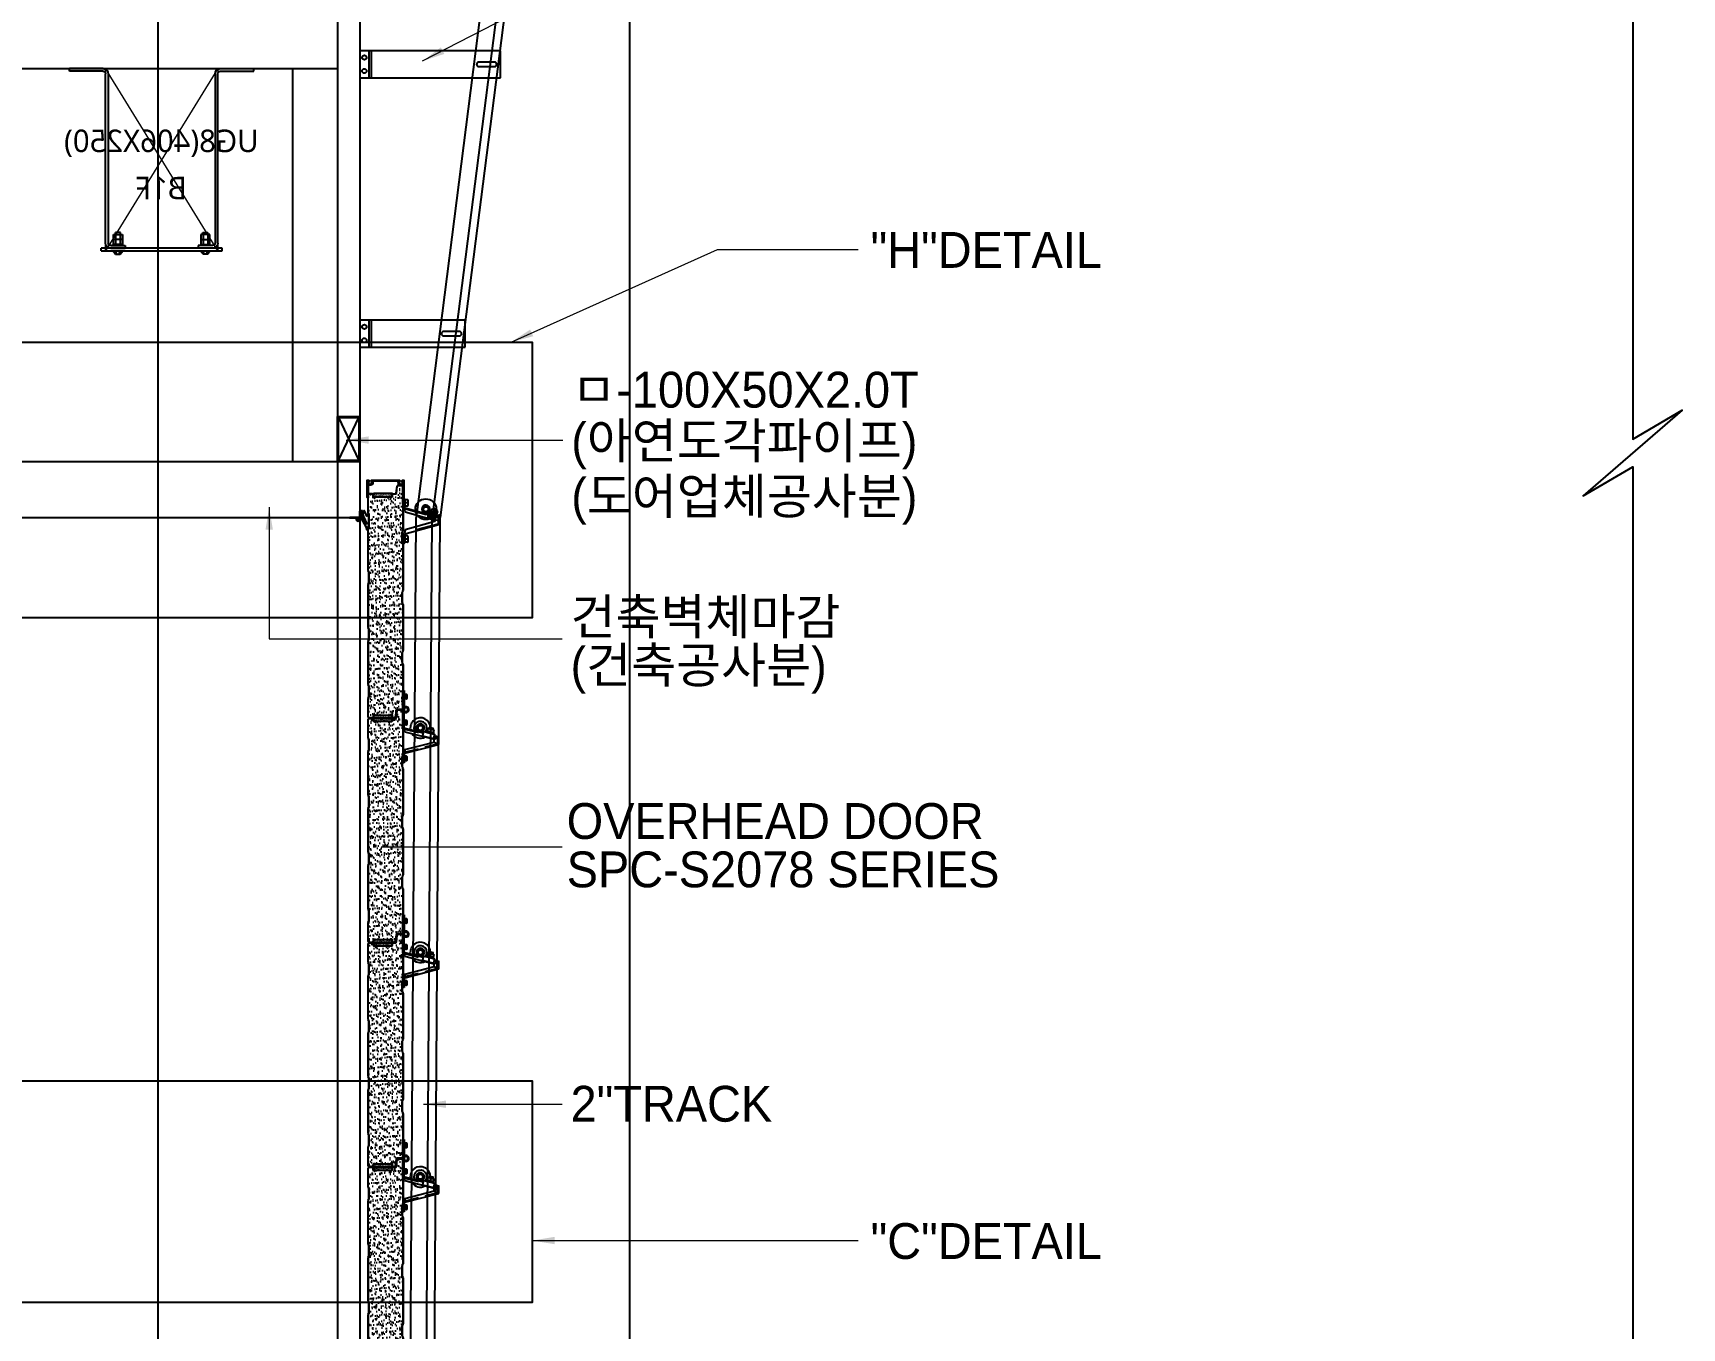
# Model space of a CAD drawing. Header units: millimetres. Extents: x 909 to 159266, y 137 to 21462.
# Drawn here: x 16451 to 20123, y 9475 to 12360 of the extents above; entities that cross this region are included whole.
import ezdxf
from ezdxf.enums import TextEntityAlignment as Align

# ---------------------------------------------------------------- set-up
doc = ezdxf.new("R2010")
doc.units = ezdxf.units.MM
doc.header["$LTSCALE"] = 50
doc.header["$MEASUREMENT"] = 0
for name, pattern in [('HIDDEN', [2, 1, -1]), ('HIDDEN2', [0.1875, 0.125, -0.0625]), ('주단면도-1$0$주단면도-1$0$STD_CENTER', [66, 60, -2, 2, -2])]:
    doc.linetypes.add(name, pattern=pattern)
for name, color, linetype in [('HFC-23-파이프', 3, 'Continuous'), ('OHD Frame', 2, 'Continuous'), ('OHD Panel', 5, 'Continuous'), ('OHD Track', 4, 'Continuous'), ('주단면도-1$0$A-SECT-DOOR', 8, 'Continuous'), ('주단면도-1$0$주단면도-1$0$A-FLOR-GW', 6, 'Continuous'), ('주단면도-1$0$주단면도-1$0$A-ST-AXIS-CEN', 252, '주단면도-1$0$주단면도-1$0$STD_CENTER'), ('주단면도-1$0$주단면도-1$0$A-ST-CONC', 2, 'Continuous')]:
    doc.layers.add(name, color=color, linetype=linetype)
doc.layers.add('주단면도-1$0$A-CLXM-STL1', color=3, linetype='Continuous', lineweight=25)
doc.layers.add('주단면도-1$0$A-ELEV-LIN2', color=7, linetype='Continuous', lineweight=25)
doc.layers.add('주단면도-1$0$A-XXXX-NPLT', color=144, linetype='Continuous', lineweight=15, plot=False)
doc.styles.get("Standard").update_dxf_attribs({"font": 'NanumGothicBold.ttf'})
doc.styles.add('주단면도-1$0$맑은고딕', font='')
doc.styles.add('헤드라인', font='')
doc.styles.get('주단면도-1$0$맑은고딕').set_extended_font_data('Malgun Gothic')
doc.styles.get('헤드라인').set_extended_font_data('HY울릉도M')
doc.dimstyles.new('ISO-25', dxfattribs={"dimtxt": 2.5, "dimasz": 2.5, "dimexe": 1.25, "dimexo": 0.625, "dimtad": 1, "dimtxsty": 'Standard', "dimcen": 2.5, "dimadec": 0, "dimazin": 0, "dimtfac": 1, "dimtmove": 0, "dimatfit": 3, "dimfxl": 1, "dimarcsym": 0})

# ---------------------------------------------------------------- blocks, each defined once
blk = doc.blocks.new('2인치 TOP HINGE 단면')
for p, q in [((15487.1, 13540.1), (15487.1, 13517.6)), ((15489.1, 13540.1), (15487.1, 13540.1)), ((15487.1, 13517.6), (15490.1, 13516.8)), ((15489.1, 13540.1), (15489.1, 13519.1)), ((15490.4, 13538.1), (15489.1, 13538.1)), ((15489.1, 13520.1), (15490.4, 13520.1)), ((15489.1, 13519.1), (15567.1, 13497.6)), ((15491.5, 13509.1), (15490.1, 13516.8)), ((15497.1, 13536.1), (15491.1, 13536.1)), ((15491.1, 13536.1), (15491.1, 13522.1)), ((15497.1, 13529.1), (15491.1, 13529.1)), ((15497.1, 13522.1), (15491.1, 13522.1)), ((15498.1, 13535.1), (15498.1, 13523.1)), ((15532.5, 13516), (15531.4, 13516)), ((15531.4, 13516), (15531.4, 13514)), ((15532.5, 13514), (15531.4, 13514)), ((15543.3, 13516), (15544.4, 13516)), ((15543.3, 13514), (15544.4, 13514)), ((15544.4, 13516), (15544.4, 13514)), ((15550, 13513.7), (15548.5, 13508)), ((15551.3, 13514.4), (15562.8, 13511.3)), ((15561.5, 13511.9), (15552.9, 13514.7)), ((15553.2, 13514.3), (15552.9, 13514.7)), ((15552.9, 13514), (15553.1, 13514.2)), ((15553, 13514.8), (15553.4, 13515)), ((15553.2, 13515.7), (15553.6, 13515.9)), ((15561.7, 13512.8), (15553.2, 13515.6)), ((15553.4, 13515.2), (15553.2, 13515.6)), ((15553.4, 13516.6), (15553.9, 13516.8)), ((15562, 13513.7), (15553.4, 13516.5)), ((15553.6, 13516), (15553.4, 13516.4)), ((15562, 13514.6), (15554, 13516.8)), ((15561.5, 13513.4), (15561.9, 13513.6)), ((15561.7, 13512.9), (15561.5, 13513.3)), ((15561.9, 13513.7), (15561.7, 13514.1)), ((15561.8, 13514.3), (15562, 13514.4)), ((15567.1, 13480.6), (15489.1, 13459.1)), ((15491.5, 13509.1), (15558.1, 13490.8)), ((15558.1, 13487.5), (15491.5, 13469.1)), ((15536.3, 13509.2), (15569.1, 13500.2)), ((15541.2, 13510), (15544.2, 13508.6)), ((15542.1, 13496.2), (15545, 13506.8)), ((15542.1, 13496.2), (15566.2, 13489.6)), ((15544.6, 13501.8), (15544.1, 13499.8)), ((15544.1, 13499.8), (15560.5, 13495.3)), ((15544.6, 13501.8), (15561, 13497.2)), ((15546.3, 13507.7), (15546, 13506.6)), ((15547, 13506.5), (15547, 13506.3)), ((15547, 13506.5), (15547.9, 13506)), ((15548, 13506.3), (15547.9, 13506)), ((15548, 13506.3), (15548.9, 13505.8)), ((15548.5, 13508), (15561.9, 13504.2)), ((15556.8, 13511.9), (15555.2, 13506.1)), ((15558.1, 13490.8), (15558.1, 13487.5)), ((15558.6, 13503.3), (15559.5, 13502.8)), ((15559.6, 13503.1), (15559.5, 13502.8)), ((15559.6, 13503.1), (15560.5, 13502.6)), ((15560.5, 13502.8), (15560.5, 13502.6)), ((15560.5, 13502.8), (15561.4, 13502.3)), ((15561, 13497.2), (15560.5, 13495.3)), ((15561.5, 13512), (15561.2, 13512.4)), ((15561.2, 13511.7), (15561.4, 13511.9)), ((15561.3, 13512.5), (15561.7, 13512.7)), ((15561.5, 13502.5), (15561.4, 13502.3)), ((15561.5, 13502.5), (15562.4, 13502)), ((15563.5, 13510), (15561.9, 13504.2)), ((15563.7, 13503), (15563.4, 13501.9)), ((15566.2, 13489.6), (15569.8, 13502.7)), ((15567.1, 13497.6), (15567.1, 13480.6)), ((15487.1, 13460.6), (15490.1, 13461.5)), ((15487.1, 13460.6), (15487.1, 13438.1)), ((15489.1, 13459.1), (15489.1, 13438.1)), ((15490.4, 13457.6), (15489.1, 13457.6)), ((15489.4, 13441.6), (15489.1, 13440.6)), ((15491.5, 13469.1), (15490.1, 13461.5)), ((15497.1, 13455.6), (15491.1, 13455.6)), ((15491.1, 13455.6), (15491.1, 13441.6)), ((15497.1, 13448.6), (15491.1, 13448.6)), ((15497.1, 13441.6), (15491.1, 13441.6)), ((15498.1, 13454.6), (15498.1, 13442.6)), ((15487.1, 13438.1), (15489.1, 13438.1)), ((15489.1, 13439.6), (15490.4, 13439.6))]:
    blk.add_line(p, q)
at = {"color": 5, "linetype": 'HIDDEN'}
for p, q in [((15489.1, 13534.1), (15487.1, 13534.1)), ((15489.1, 13524.1), (15487.1, 13524.1)), ((15490.1, 13516.8), (15565.1, 13496.1)), ((15501.3, 13514.5), (15499.6, 13516.2)), ((15501.3, 13514.5), (15562.8, 13497.6)), ((15565.1, 13482.1), (15490.1, 13461.5)), ((15548.7, 13501.4), (15549.1, 13501.6)), ((15557.2, 13498.5), (15548.7, 13501.3)), ((15548.9, 13500.9), (15548.7, 13501.3)), ((15548.7, 13500.6), (15548.9, 13500.7)), ((15548.9, 13502.3), (15549.3, 13502.5)), ((15557.5, 13499.4), (15548.9, 13502.2)), ((15549.1, 13501.7), (15548.9, 13502.1)), ((15557.7, 13500.2), (15549.1, 13503.1)), ((15549.2, 13503.1), (15549.6, 13503.4)), ((15549.4, 13502.6), (15549.2, 13503)), ((15549.4, 13504), (15549.8, 13504.2)), ((15557.9, 13501.1), (15549.4, 13503.9)), ((15549.6, 13503.5), (15549.4, 13503.9)), ((15558.2, 13502), (15549.6, 13504.8)), ((15549.9, 13504.4), (15549.6, 13504.8)), ((15549.7, 13504.9), (15550.1, 13505.1)), ((15550.1, 13505.2), (15550, 13505.5)), ((15558.4, 13502.9), (15553.5, 13504.5)), ((15556.9, 13499), (15557.4, 13499.3)), ((15557.2, 13498.6), (15556.9, 13499)), ((15557, 13498.3), (15557.2, 13498.4)), ((15557.4, 13499.4), (15557.2, 13499.8)), ((15557.3, 13500), (15557.7, 13500.2)), ((15557.5, 13500.8), (15557.9, 13501.1)), ((15557.7, 13500.3), (15557.5, 13500.7)), ((15557.7, 13501.7), (15558.1, 13501.9)), ((15557.9, 13501.2), (15557.7, 13501.6)), ((15558.2, 13502.1), (15557.9, 13502.5)), ((15558, 13502.6), (15558.4, 13502.8)), ((15558.4, 13502.9), (15558.3, 13503.2)), ((15562.8, 13497.6), (15565.1, 13498.2)), ((15565.1, 13496.1), (15565.1, 13482.1)), ((15487.1, 13453.1), (15489.1, 13453.1)), ((15487.1, 13443.1), (15489.1, 13443.1))]:
    blk.add_line(p, q, dxfattribs=at)
at = {"color": 0}
for p, q in [((15548.9, 13506), (15548.9, 13505.8)), ((15548.9, 13506), (15549.8, 13505.5)), ((15549.9, 13505.7), (15549.8, 13505.5)), ((15549.9, 13505.7), (15550.8, 13505.2)), ((15550.9, 13505.5), (15550.8, 13505.2)), ((15550.9, 13505.5), (15551.8, 13505)), ((15551.8, 13505.2), (15551.8, 13505)), ((15551.8, 13505.2), (15552.7, 13504.7)), ((15552.8, 13504.9), (15552.7, 13504.7)), ((15552.8, 13504.9), (15553.7, 13504.4)), ((15553.8, 13504.7), (15553.7, 13504.4)), ((15553.8, 13504.7), (15554.7, 13504.2)), ((15554.7, 13504.4), (15554.7, 13504.2)), ((15554.7, 13504.4), (15555.6, 13503.9)), ((15555.7, 13504.1), (15555.6, 13503.9)), ((15555.7, 13504.1), (15556.6, 13503.6)), ((15556.7, 13503.9), (15556.6, 13503.6)), ((15556.7, 13503.9), (15557.6, 13503.4)), ((15557.6, 13503.6), (15557.6, 13503.4)), ((15557.6, 13503.6), (15558.5, 13503.1)), ((15558.6, 13503.3), (15558.5, 13503.1))]:
    blk.add_line(p, q, dxfattribs=at)
for radius in [23.2, 5.5]:
    blk.add_circle((15537.9, 13515), radius)
for centre, radius, start, end in [((15479.1, 13532.6), 12.5, 343.7398, 26.1039), ((15479.1, 13525.6), 12.5, 333.8961, 16.2602), ((15497.1, 13535.1), 1, 0, 90), ((15497.1, 13530.1), 1, 270, 0), ((15497.1, 13528.1), 1, 0, 90), ((15497.1, 13523.1), 1, 270, 0), ((15537.9, 13515), 9, 314.5896, 254.5896), ((15537.9, 13515), 6, 303.7237, 254.5896), ((15551, 13513.5), 1, 74.5896, 164.5896), ((15553, 13514.7), 0.0908, 119.5896, 209.5896), ((15553.1, 13514.2), 0.0908, 299.5896, 29.5896), ((15553.2, 13515.6), 0.0908, 119.5896, 209.5896), ((15553.5, 13516.5), 0.0908, 119.5896, 209.5896), ((15553.3, 13515.1), 0.0908, 299.5896, 29.5896), ((15553.6, 13516), 0.0908, 299.5896, 29.5896), ((15553.9, 13516.7), 0.0908, 74.5896, 119.5896), ((15561.6, 13513.3), 0.0908, 119.5896, 209.5896), ((15561.8, 13514.2), 0.0908, 119.5896, 209.5896), ((15561.9, 13513.7), 0.0908, 299.5896, 29.5896), ((15562, 13514.5), 0.0908, 299.5896, 74.5896), ((15556.8, 13514), 19.1, 228.1086, 281.0706), ((15548.6, 13495.5), 12.5, 58.3294, 100.6935), ((15555.4, 13493.6), 12.5, 48.4857, 90.8498), ((15555.8, 13512.2), 1, 344.5896, 74.5896), ((15557.8, 13511.6), 1, 74.5896, 164.5896), ((15561.3, 13512.4), 0.0908, 119.5896, 209.5896), ((15561.4, 13511.9), 0.0908, 299.5896, 29.5896), ((15561.6, 13512.8), 0.0908, 299.5896, 29.5896), ((15564.1, 13513.1), 11.2, 260.9927, 297.9738), ((15562.6, 13510.3), 1, 344.5896, 74.5896), ((15569.3, 13502.8), 0.478, 341.8557, 77.3236), ((15479.1, 13452.1), 12.5, 343.7398, 26.1039), ((15479.1, 13445.1), 12.5, 333.8961, 16.2602), ((15497.1, 13454.6), 1, 0, 90), ((15497.1, 13449.6), 1, 270, 0), ((15497.1, 13447.6), 1, 0, 90), ((15497.1, 13442.6), 1, 270, 0)]:
    blk.add_arc(centre, radius, start, end)
at = {"color": 5, "linetype": 'HIDDEN'}
for centre, start, end in [((15548.7, 13501.3), 119.5896, 209.5896), ((15549, 13502.2), 119.5896, 209.5896), ((15548.8, 13500.8), 299.5896, 29.5896), ((15549.2, 13503), 119.5896, 209.5896), ((15549.1, 13501.7), 299.5896, 29.5896), ((15549.3, 13502.6), 299.5896, 29.5896), ((15549.5, 13503.9), 119.5896, 209.5896), ((15549.7, 13504.8), 119.5896, 209.5896), ((15549.5, 13503.4), 299.5896, 29.5896), ((15549.8, 13504.3), 299.5896, 29.5896), ((15550, 13505.2), 299.5896, 29.5896), ((15557.3, 13499.9), 119.5896, 209.5896), ((15557.1, 13498.5), 299.5896, 29.5896), ((15557.4, 13499.4), 299.5896, 29.5896), ((15557.5, 13500.8), 119.5896, 209.5896), ((15557.8, 13501.6), 119.5896, 209.5896), ((15557.6, 13500.3), 299.5896, 29.5896), ((15558, 13502.5), 119.5896, 209.5896), ((15557.9, 13501.1), 299.5896, 29.5896), ((15558.1, 13502), 299.5896, 29.5896), ((15558.3, 13502.9), 299.5896, 29.5896)]:
    blk.add_arc(centre, 0.0908, start, end, dxfattribs=at)
blk = doc.blocks.new('프레임100X50X2.3T')
at = {"color": 1}
for p, q in [((105125.2, -46858.7), (105170.6, -46763.3)), ((105125.2, -46763.3), (105170.6, -46858.7))]:
    blk.add_line(p, q, dxfattribs=at)
at = {"layer": 'OHD Frame'}
for points in [[(105172.9, -46761), (105172.9, -46861), (105122.9, -46861), (105122.9, -46761)], [(105170.6, -46763.3), (105170.6, -46858.7), (105125.2, -46858.7), (105125.2, -46763.3)]]:
    blk.add_lwpolyline(points, close=True, dxfattribs=at)
blk = doc.blocks.new('A$C1B0F701D')
at = {"layer": 'OHD Panel'}
for p, q in [((0, 457.1), (0, 498.5)), ((0.5, 457.1), (0.5, 498.5)), ((2.5, 501), (9.5, 501)), ((9.5, 501), (2.5, 501)), ((2.5, 500.5), (9.5, 500.5)), ((11.5, 498.5), (11.5, 496)), ((11.5, 495), (11.5, 498.5)), ((12, 498.5), (12, 496)), ((12, 495), (12, 498.5)), ((16.5, 494), (13, 494)), ((13, 493.5), (16.5, 493.5)), ((16.5, 493.5), (16.5, 494)), ((1.8, 452.9), (0.3, 456)), ((2.2, 453.1), (0.7, 456.2)), ((2, 431), (2, 452)), ((2.5, 431), (2.5, 452)), ((0, 330.1), (0, 425.9)), ((0.3, 427), (1.8, 430.1)), ((0.5, 330.1), (0.5, 425.9)), ((0.7, 426.8), (2.2, 429.9)), ((0, 298.9), (0, 203.1)), ((1.8, 325.9), (0.3, 329)), ((0.3, 300), (1.8, 303.1)), ((0.5, 203.1), (0.5, 298.9)), ((2.2, 326.1), (0.7, 329.2)), ((0.7, 299.8), (2.2, 302.9)), ((2, 304), (2, 325)), ((2.5, 304), (2.5, 325)), ((1.8, 198.9), (0.3, 202)), ((2.2, 199.1), (0.7, 202.2)), ((2, 177), (2, 198)), ((2.5, 177), (2.5, 198)), ((0, 171.9), (0, 76.1)), ((0.3, 173), (1.8, 176.1)), ((0.5, 76.1), (0.5, 171.9)), ((0.7, 172.8), (2.2, 175.9)), ((1.8, 71.9), (0.3, 75)), ((2.2, 72.1), (0.7, 75.2)), ((0, 3.5), (0, 44.9)), ((0.3, 46), (1.8, 49.1)), ((0.5, 3.5), (0.5, 44.9)), ((0.7, 45.8), (2.2, 48.9)), ((2, 50), (2, 71)), ((2.5, 50), (2.5, 71)), ((9.5, 1.5), (2.5, 1.5)), ((9.5, 1), (2.5, 1)), ((11.5, 7), (11.5, 3.5)), ((12, 7), (12, 3.5)), ((13, 8.5), (16.5, 8.5)), ((16.5, 8), (13, 8)), ((16.5, 8.5), (16.5, 8))]:
    blk.add_line(p, q, dxfattribs=at)
for centre, radius, start, end in [((2.5, 498.5), 2.5, 90, 180), ((2.5, 498.5), 2, 90, 180), ((9.5, 498.5), 2.5, 0, 90), ((9.5, 498.5), 2, 0, 90), ((13, 495), 1.5, 180, 270), ((13, 495), 1, 180, 270), ((2.5, 457.1), 2.5, 180, 206.5651), ((2.5, 457.1), 2, 180, 206.5651), ((0, 452), 2, 0, 26.5651), ((0, 452), 2.5, 0, 26.5651), ((2.5, 425.9), 2.5, 153.4349, 180), ((2.5, 425.9), 2, 153.4349, 180), ((0, 431), 2, 333.4349, 0), ((0, 431), 2.5, 333.4349, 0), ((2.5, 330.1), 2.5, 180, 206.5651), ((2.5, 298.9), 2.5, 153.4349, 180), ((2.5, 330.1), 2, 180, 206.5651), ((2.5, 298.9), 2, 153.4349, 180), ((0, 325), 2, 0, 26.5651), ((0, 304), 2, 333.4349, 0), ((0, 325), 2.5, 0, 26.5651), ((0, 304), 2.5, 333.4349, 0), ((2.5, 203.1), 2.5, 180, 206.5651), ((2.5, 203.1), 2, 180, 206.5651), ((0, 198), 2, 0, 26.5651), ((0, 198), 2.5, 0, 26.5651), ((2.5, 171.9), 2.5, 153.4349, 180), ((2.5, 171.9), 2, 153.4349, 180), ((0, 177), 2, 333.4349, 0), ((0, 177), 2.5, 333.4349, 0), ((2.5, 76.1), 2.5, 180, 206.5651), ((2.5, 76.1), 2, 180, 206.5651), ((2.5, 44.9), 2.5, 153.4349, 180), ((2.5, 44.9), 2, 153.4349, 180), ((0, 71), 2, 0, 26.5651), ((0, 50), 2, 333.4349, 0), ((0, 71), 2.5, 0, 26.5651), ((0, 50), 2.5, 333.4349, 0), ((2.5, 3.5), 2.5, 180, 270), ((2.5, 3.5), 2, 180, 270), ((9.5, 3.5), 2.5, 270, 0), ((9.5, 3.5), 2, 270, 0), ((13, 7), 1.5, 90, 180), ((13, 7), 1, 90, 180)]:
    blk.add_arc(centre, radius, start, end, dxfattribs=at)
blk = doc.blocks.new('A$C2BEC2C56')
h = blk.add_hatch(color=256)
h.dxf.hatch_style = 1
h.paths.add_polyline_path([(27, 477.5), (28, 477.5), (28, 517.5), (27, 517.5)])
h = blk.add_hatch(color=256)
h.dxf.hatch_style = 1
h.paths.add_polyline_path([(27, 22.5), (28, 22.5), (28, 62.5), (27, 62.5)])
for p, q in [((27, 517.5), (27, 477.5)), ((28, 517.5), (27, 517.5)), ((28, 477.5), (28, 517.5)), ((27, 477.5), (28, 477.5)), ((27, 62.5), (27, 22.5)), ((27, 22.5), (28, 22.5))]:
    blk.add_line(p, q)
at = {"layer": 'OHD Panel'}
for p, q in [((13.5, 501.9), (15.2, 517.8)), ((14, 501.8), (15.6, 517.7)), ((17.6, 520), (26, 520)), ((17.6, 519.5), (26, 519.5)), ((28, 517.5), (28, 419.6)), ((28.5, 517.5), (28.5, 419.6)), ((0, 494), (3.5, 494)), ((0, 493.5), (0, 494)), ((0, 493.5), (3.5, 493.5)), ((4.5, 495), (4.5, 499.5)), ((5, 495), (5, 499.5)), ((6, 501), (12.5, 501)), ((6, 500.5), (12.5, 500.5)), ((26, 414.5), (26, 393.5)), ((27.8, 418.7), (26.3, 415.6)), ((26.5, 414.5), (26.5, 393.5)), ((28.2, 418.5), (26.7, 415.4)), ((26.3, 392.4), (27.8, 389.3)), ((26.7, 392.6), (28.2, 389.5)), ((28, 388.4), (28, 285.6)), ((28.5, 388.4), (28.5, 285.6)), ((26, 280.5), (26, 259.5)), ((27.8, 284.7), (26.3, 281.6)), ((26.3, 258.4), (27.8, 255.3)), ((26.5, 280.5), (26.5, 259.5)), ((28.2, 284.5), (26.7, 281.4)), ((26.7, 258.6), (28.2, 255.5)), ((28, 254.4), (28, 151.6)), ((28.5, 254.4), (28.5, 151.6)), ((27.8, 150.7), (26.3, 147.6)), ((28.2, 150.5), (26.7, 147.4)), ((26, 146.5), (26, 125.5)), ((26.3, 124.4), (27.8, 121.3)), ((26.5, 146.5), (26.5, 125.5)), ((26.7, 124.6), (28.2, 121.5)), ((28, 120.4), (28, 22.5)), ((28.5, 120.4), (28.5, 22.5)), ((28, 62.5), (27, 62.5)), ((28, 22.5), (28, 62.5)), ((3.5, 8.5), (0, 8.5)), ((0, 8.5), (0, 8)), ((3.5, 8), (0, 8)), ((4.5, 3.5), (4.5, 7)), ((5, 3.5), (5, 7)), ((9.3, 1.5), (7, 1.5)), ((9.3, 1), (7, 1)), ((12.9, 18.3), (11.3, 3.3)), ((13.4, 18.2), (11.8, 3.2)), ((26, 20.5), (15.4, 20.5)), ((26, 20), (15.4, 20))]:
    blk.add_line(p, q, dxfattribs=at)
for centre, radius, start, end in [((17.6, 517.5), 2.5, 90, 173.991), ((17.6, 517.5), 2, 90, 173.991), ((26, 517.5), 2.5, 0, 90), ((26, 517.5), 2, 0, 90), ((3.5, 495), 1, 270, 0), ((3.5, 495), 1.5, 270, 0), ((6, 499.5), 1.5, 90, 180), ((6, 499.5), 1, 90, 180), ((12.5, 502), 1, 270, 353.991), ((12.5, 502), 1.5, 270, 353.991), ((28.5, 414.5), 2.5, 153.4349, 180), ((28.5, 414.5), 2, 153.4349, 180), ((26, 419.6), 2, 333.4349, 0), ((26, 419.6), 2.5, 333.4349, 0), ((28.5, 393.5), 2.5, 180, 206.5651), ((28.5, 393.5), 2, 180, 206.5651), ((26, 388.4), 2, 0, 26.5651), ((26, 388.4), 2.5, 0, 26.5651), ((28.5, 280.5), 2.5, 153.4349, 180), ((28.5, 259.5), 2.5, 180, 206.5651), ((28.5, 280.5), 2, 153.4349, 180), ((28.5, 259.5), 2, 180, 206.5651), ((26, 285.6), 2, 333.4349, 0), ((26, 285.6), 2.5, 333.4349, 0), ((26, 254.4), 2, 0, 26.5651), ((26, 254.4), 2.5, 0, 26.5651), ((28.5, 146.5), 2.5, 153.4349, 180), ((28.5, 146.5), 2, 153.4349, 180), ((26, 151.6), 2, 333.4349, 0), ((26, 151.6), 2.5, 333.4349, 0), ((28.5, 125.5), 2.5, 180, 206.5651), ((28.5, 125.5), 2, 180, 206.5651), ((26, 120.4), 2, 0, 26.5651), ((26, 120.4), 2.5, 0, 26.5651), ((3.5, 7), 1.5, 0, 90), ((3.5, 7), 1, 0, 90), ((7, 3.5), 2.5, 180, 270), ((7, 3.5), 2, 180, 270), ((9.3, 3.5), 2, 270, 353.991), ((9.3, 3.5), 2.5, 270, 353.991), ((15.4, 18), 2.5, 90, 173.991), ((15.4, 18), 2, 90, 173.991), ((26, 22.5), 2.5, 270, 0), ((26, 22.5), 2, 270, 0)]:
    blk.add_arc(centre, radius, start, end, dxfattribs=at)
blk = doc.blocks.new('A$C23A425F1')
h = blk.add_hatch()
h.set_pattern_fill('AR-SAND', color=2)
h.set_pattern_definition([(37.5, (-10314.7876, 683.2013), (-0.06299336, 1.92682377), [0, -1.52, 0, -1.7, 0, -1.625]), (7.5, (-10314.7876, 683.2013), (1.7697767, 2.82214607), [0, -0.82, 0, -1.37, 0, -0.525]), (327.5, (-10316.0176, 683.2013), (3.11414186, 0.00565905), [0, -0.5, 0, -1.8, 0, -2.35]), (317.5, (-10316.0176, 683.2013), (3.0061266, 0.87767556), [0, -0.25, 0, -1.18, 0, -1.35])])
edge = h.paths.add_edge_path()
edge.add_arc((41, 7), 1, 0, 90)
edge.add_line((41, 8), (1, 8))
edge.add_arc((1, 7), 1, 90, 180)
edge.add_line((0, 7), (0, 0))
edge.add_line((0, 0), (42, 0))
edge.add_line((42, 0), (42, 7))
at = {"color": 2}
for p, q in [((0, 7), (0, 0)), ((0, 0), (42, 0)), ((1, 8), (41, 8)), ((42, 7), (42, 0))]:
    blk.add_line(p, q, dxfattribs=at)
for centre, start, end in [((1, 7), 90, 180), ((41, 7), 0, 90)]:
    blk.add_arc(centre, 1, start, end, dxfattribs=at)
blk = doc.blocks.new('A$C56DB41DC')
h = blk.add_hatch()
h.set_pattern_fill('AR-SAND', color=253, scale=0.3)
h.set_pattern_definition([(37.5, (-85037.311, 18117.669), (-0.4800094, 14.6823971), [0, -11.5824, 0, -12.954, 0, -12.3825]), (7.5, (-85037.311, 18117.669), (13.4856985, 21.504753), [0, -6.2484, 0, -10.4394, 0, -4.0005]), (327.5, (-85046.684, 18117.669), (23.7297711, 0.0431155), [0, -3.81, 0, -13.716, 0, -17.907]), (317.5, (-85046.684, 18117.669), (22.9066936, 6.6878797), [0, -1.905, 0, -8.9916, 0, -10.287])])
h.paths.add_polyline_path([(77.5, 121.4, 0.116434), (77.3, 122.3), (75.8, 125.4, -0.116434), (75.5, 126.5), (75.5, 147.5, -0.116434), (75.8, 148.6), (77.3, 151.7, 0.116434), (77.5, 152.6), (77.5, 255.4, 0.116434), (77.3, 256.3), (75.8, 259.4, -0.116434), (75.5, 260.5), (75.5, 281.5, -0.116434), (75.8, 282.6), (77.3, 285.7, 0.116434), (77.5, 286.6), (77.5, 389.4, 0.116434), (77.3, 390.3), (75.8, 393.4, -0.116434), (75.5, 394.5), (75.5, 415.5, -0.116434), (75.8, 416.6), (77.3, 419.7, 0.116434), (77.5, 420.6), (77.5, 478.5), (76.5, 478.5), (76.5, 518.5), (77.5, 518.5, 0.414214), (75.5, 520.5), (67.1, 520.5, 0.383819), (65.1, 518.7), (63.5, 502.8, -0.383819), (62, 501.5), (55.5, 501.5, 0.414214), (54.5, 500.5), (54.5, 496, -0.414214), (53, 494.5), (49.5, 494.5), (49.5, 495), (16.5, 495), (16.5, 494.5), (13, 494.5, -0.414214), (11.5, 496), (11.5, 499.5, 0.414214), (9.5, 501.5), (2.5, 501.5, 0.414214), (0.5, 499.5), (0.5, 458.1, 0.116434), (0.7, 457.2), (2.2, 454.1, -0.116434), (2.5, 453), (2.5, 432, -0.116434), (2.2, 430.9), (0.7, 427.8, 0.116434), (0.5, 426.9), (0.5, 331.1, 0.116434), (0.7, 330.2), (2.2, 327.1, -0.116434), (2.5, 326), (2.5, 305, -0.116434), (2.2, 303.9), (0.7, 300.8, 0.116434), (0.5, 299.9), (0.5, 204.1, 0.116434), (0.7, 203.2), (2.2, 200.1, -0.116434), (2.5, 199), (2.5, 178, -0.116434), (2.2, 176.9), (0.7, 173.8, 0.116434), (0.5, 172.9), (0.5, 77.1, 0.116434), (0.7, 76.2), (2.2, 73.1, -0.116434), (2.5, 72), (2.5, 51, -0.116434), (2.2, 49.9), (0.7, 46.8, 0.116434), (0.5, 45.9), (0.5, 4.5, 0.414214), (2.5, 2.5), (9.5, 2.5, 0.414214), (11.5, 4.5), (11.5, 8, -0.414214), (13, 9.5), (16.5, 9.5), (16.5, 9), (49.5, 9), (49.5, 9.5), (53, 9.5, -0.414214), (54.5, 8), (54.5, 4.5, 0.414214), (56.5, 2.5), (58.8, 2.5, 0.383819), (60.8, 4.3), (62.4, 19.3, -0.383819), (64.9, 21.5), (75.5, 21.5, 0.414214), (77.5, 23.5), (76.5, 23.5), (76.5, 63.5), (77.5, 63.5)])
at = {"color": 5}
for name, p in [('A$C2BEC2C56', (49.5, 1)), ('A$C1B0F701D', (0, 1))]:
    blk.add_blockref(name, p, dxfattribs=at)
at = {"color": 6, "xscale": -1, "rotation": 180}
blk.add_blockref('A$C23A425F1', (12, 503), dxfattribs=at)
at = {"color": 6}
blk.add_blockref('A$C23A425F1', (12, 1), dxfattribs=at)
blk = doc.blocks.new('2ROLLER')
for p, q in [((-153853.3, -195.2, 0), (-153854.1, -198.4, 0)), ((-153851.3, -199.7, 0), (-153842.6, -201.9, 0)), ((-153850.6, -196.7, 0), (-153817.7, -205.2, 0)), ((-153844.8, -195.1, 0), (-153841.6, -196, 0)), ((-153841.9, -199, 0), (-153844.4, -208.7, 0)), ((-153844.4, -208.7, 0), (-153820.2, -214.9, 0)), ((-153836.1, -199.2, 0), (-153836.4, -200.4, 0)), ((-153836.4, -200.4, 0), (-153835.4, -200.7, 0)), ((-153835.4, -200.4, 0), (-153835.4, -200.7, 0)), ((-153835.4, -200.4, 0), (-153834.4, -200.9, 0)), ((-153834.4, -200.7, 0), (-153834.4, -200.9, 0)), ((-153834.4, -200.7, 0), (-153833.5, -201.2, 0)), ((-153834.4, -200.7, 0), (-153833.5, -201.2, 0)), ((-153832.4, -193.2, 0), (-153833.9, -199, 0)), ((-153833.9, -199, 0), (-153820.4, -202.5, 0)), ((-153831.2, -192.4, 0), (-153819.6, -195.4, 0)), ((-153829.6, -192, 0), (-153829.2, -191.8, 0)), ((-153821, -194.8, 0), (-153829.6, -192.1, 0)), ((-153829.4, -192.6, 0), (-153829.6, -192.2, 0)), ((-153829.6, -192.8, 0), (-153829.4, -192.7, 0)), ((-153820.8, -193.9, 0), (-153829.4, -191.2, 0)), ((-153829.1, -191.7, 0), (-153829.4, -191.3, 0)), ((-153829.3, -191.2, 0), (-153828.9, -190.9, 0)), ((-153829.1, -190.3, 0), (-153828.7, -190, 0)), ((-153820.5, -193, 0), (-153829.1, -190.3, 0)), ((-153828.9, -190.8, 0), (-153829.1, -190.4, 0)), ((-153820.5, -192.1, 0), (-153828.6, -190, 0)), ((-153825.7, -194.9, 0), (-153827.2, -200.7, 0)), ((-153823.7, -203.4, 0), (-153822.8, -203.9, 0)), ((-153823.7, -203.4, 0), (-153822.8, -203.9, 0)), ((-153822.8, -203.7, 0), (-153822.8, -203.9, 0)), ((-153822.8, -203.7, 0), (-153821.9, -204.1, 0)), ((-153822.8, -203.7, 0), (-153821.9, -204.1, 0)), ((-153821.8, -203.9, 0), (-153821.9, -204.1, 0)), ((-153821.8, -203.9, 0), (-153820.9, -204.4, 0)), ((-153821.8, -203.9, 0), (-153820.9, -204.4, 0)), ((-153821.3, -195, 0), (-153821, -194.8, 0)), ((-153821.2, -194.2, 0), (-153820.8, -194, 0)), ((-153821, -194.7, 0), (-153821.2, -194.3, 0)), ((-153821, -193.3, 0), (-153820.6, -193.1, 0)), ((-153820.8, -193.8, 0), (-153821, -193.4, 0)), ((-153820.8, -204.2, 0), (-153820.9, -204.4, 0)), ((-153820.8, -192.4, 0), (-153820.5, -192.3, 0)), ((-153820.6, -193, 0), (-153820.8, -192.6, 0)), ((-153820.8, -204.2, 0), (-153819.9, -204.6, 0)), ((-153820.8, -204.2, 0), (-153819.9, -204.6, 0)), ((-153818.9, -196.6, 0), (-153820.4, -202.5, 0)), ((-153817.7, -205.2, 0), (-153820.2, -214.9, 0)), ((-153819.9, -204.6, 0), (-153818.9, -204.9, 0)), ((-153818.6, -203.7, 0), (-153818.9, -204.9, 0)), ((-153818.8, -204.4, 0), (-153818.9, -204.7, 0))]:
    blk.add_line(p, q)
at = {"color": 0}
for p, q in [((-153833.4, -200.9, 0), (-153833.5, -201.2, 0)), ((-153833.4, -200.9, 0), (-153832.5, -201.4, 0)), ((-153833.4, -200.9, 0), (-153832.5, -201.4, 0)), ((-153832.4, -201.2, 0), (-153832.5, -201.4, 0)), ((-153832.4, -201.2, 0), (-153831.5, -201.7, 0)), ((-153832.4, -201.2, 0), (-153831.5, -201.7, 0)), ((-153831.5, -201.4, 0), (-153831.5, -201.7, 0)), ((-153831.5, -201.4, 0), (-153830.6, -201.9, 0)), ((-153831.5, -201.4, 0), (-153830.6, -201.9, 0)), ((-153830.5, -201.7, 0), (-153830.6, -201.9, 0)), ((-153830.5, -201.7, 0), (-153829.6, -202.1, 0)), ((-153830.5, -201.7, 0), (-153829.6, -202.1, 0)), ((-153829.5, -201.9, 0), (-153829.6, -202.1, 0)), ((-153829.5, -201.9, 0), (-153828.6, -202.4, 0)), ((-153829.5, -201.9, 0), (-153828.6, -202.4, 0)), ((-153828.6, -202.2, 0), (-153828.6, -202.4, 0)), ((-153828.6, -202.2, 0), (-153827.7, -202.6, 0)), ((-153828.6, -202.2, 0), (-153827.7, -202.6, 0)), ((-153827.6, -202.4, 0), (-153827.7, -202.6, 0)), ((-153827.6, -202.4, 0), (-153826.7, -202.9, 0)), ((-153827.6, -202.4, 0), (-153826.7, -202.9, 0)), ((-153826.6, -202.7, 0), (-153826.7, -202.9, 0)), ((-153826.6, -202.7, 0), (-153825.7, -203.1, 0)), ((-153826.6, -202.7, 0), (-153825.7, -203.1, 0)), ((-153825.7, -202.9, 0), (-153825.7, -203.1, 0)), ((-153825.7, -202.9, 0), (-153824.8, -203.4, 0)), ((-153825.7, -202.9, 0), (-153824.8, -203.4, 0)), ((-153824.7, -203.2, 0), (-153824.8, -203.4, 0)), ((-153824.7, -203.2, 0), (-153823.8, -203.6, 0)), ((-153824.7, -203.2, 0), (-153823.8, -203.6, 0)), ((-153823.7, -203.4, 0), (-153823.8, -203.6, 0))]:
    blk.add_line(p, q, dxfattribs=at)
at = {"color": 5, "linetype": 'HIDDEN'}
blk.add_line((-153823.7, -203.7, 0), (-153823.6, -203.7, 0), dxfattribs=at)
blk.add_circle((-153849.1, -190.9, 0), 5.5)
for centre, radius, start, end in [((-153849.1, -190.9, 0), 22.5, 1.0314, 189.1436), ((-153849.1, -190.9, 0), 14.5, 321.1221, 203.9319), ((-153849.1, -190.9, 0), 9, 326.0942, 255.5654), ((-153849.2, -191.4, 0), 22.5, 212.732, 298.3988), ((-153849.1, -190.9, 0), 6, 315.5654, 255.5654), ((-153833.5, -211.5, 0), 12.5, 59.3052, 101.6693), ((-153831.5, -193.4, 0), 1, 75.5654, 165.5654), ((-153829.5, -192.1, 0), 0.0908, 120.5654, 210.5654), ((-153829.3, -191.2, 0), 0.0908, 120.5654, 210.5654), ((-153829.4, -192.6, 0), 0.0908, 300.5654, 30.5654), ((-153829.2, -191.7, 0), 0.0908, 300.5654, 30.5654), ((-153829.1, -190.4, 0), 0.0908, 120.5654, 210.5654), ((-153829, -190.9, 0), 0.0908, 300.5654, 30.5654), ((-153828.6, -190.1, 0), 0.0908, 75.5654, 120.5654), ((-153826.8, -213.2, 0), 12.5, 49.4615, 91.8256), ((-153826.6, -194.7, 0), 1, 345.5654, 75.5654), ((-153824.7, -195.1, 0), 1, 75.5654, 165.5654), ((-153821.2, -194.3, 0), 0.0908, 120.5654, 210.5654), ((-153820.9, -193.4, 0), 0.0908, 120.5654, 210.5654), ((-153821.1, -194.8, 0), 0.0908, 300.5654, 30.5654), ((-153820.7, -192.5, 0), 0.0908, 120.5654, 210.5654), ((-153820.9, -193.9, 0), 0.0908, 300.5654, 30.5654), ((-153820.6, -193, 0), 0.0908, 300.5654, 30.5654), ((-153820.5, -192.2, 0), 0.0908, 300.5654, 75.5654), ((-153819.9, -196.4, 0), 1, 345.5654, 75.5654)]:
    blk.add_arc(centre, radius, start, end)
blk.add_arc((-153823.6, -203.8, 0), 0.09, 120.5654, 210.5654, dxfattribs=at)
blk = doc.blocks.new('2인치 SIDE HINGE 단면')
at = {"extrusion": (-1, 2.44929e-16, 5.96917e-14)}
blk.add_line((0, 129), (0, 165), dxfattribs=at)
at = {"extrusion": (2.44929e-16, 1, -2.44929e-16)}
blk.add_line((0, 165), (2.3, 165), dxfattribs=at)
at = {"extrusion": (-5.96917e-14, -2.44929e-16, -1)}
for p, q in [((0, 165), (2.3, 165)), ((0, 129), (0, 165)), ((2.3, 165), (2.3, 129)), ((0, 129), (2.3, 129))]:
    blk.add_line(p, q, dxfattribs=at)
at = {"color": 5, "linetype": 'HIDDEN2', "ltscale": 5}
for p, q in [((0, 155, 0), (2.3, 155, 0)), ((2.3, 148, 0), (0, 148, 0)), ((2.3, 98.5, 0), (0, 98.5, 0)), ((2.3, 95, 0), (0, 95, 0)), ((2.3, 92, 0), (0, 92, 0)), ((2.3, 88.5, 0), (0, 88.5, 0)), ((4, 79), (44.6, 68.5)), ((4, 27.6), (77.7, 46.6)), ((68.8, 62.3), (77.7, 60)), ((77.7, 46.6), (77.7, 60)), ((2.3, 18.6), (0, 18.6)), ((2.3, 15.1), (0, 15.1)), ((2.3, 12.1), (0, 12.1)), ((2.3, 8.6), (0, 8.6))]:
    blk.add_line(p, q, dxfattribs=at)
at = {"extrusion": (1, -2.44929e-16, -5.96917e-14)}
blk.add_line((2.3, 165), (2.3, 129), dxfattribs=at)
for p, q in [((3.2, 158.2, 0), (2.3, 158.2, 0)), ((8, 156.5, 0), (3.7, 156.5, 0)), ((3.7, 156.5, 0), (3.7, 146.5, 0)), ((8, 151.5, 0), (3.7, 151.5, 0)), ((8.7, 155.8, 0), (8.7, 147.2, 0)), ((0, 129), (0, 122.5)), ((0, 83.4), (0, 122.5)), ((2.3, 129), (2.3, 127.5)), ((2.3, 127.5), (2.3, 129)), ((2.3, 83.4), (2.3, 117.5)), ((3.2, 144.7, 0), (2.4, 144.7, 0)), ((8, 146.5, 0), (3.7, 146.5, 0)), ((2.3, 86), (0, 86)), ((2.3, 83.5), (0, 83.5)), ((3.2, 100.3, 0), (2.3, 100.3, 0)), ((3.2, 86.8, 0), (2.4, 86.8, 0)), ((3.2, 79.2), (4, 79)), ((8, 98.5, 0), (3.7, 98.5, 0)), ((3.7, 98.5, 0), (3.7, 88.5, 0)), ((8, 93.5, 0), (3.7, 93.5, 0)), ((8, 88.5, 0), (3.7, 88.5, 0)), ((3.8, 81.4), (45.1, 70.8)), ((4, 73.1), (4, 81.4)), ((8.7, 97.8, 0), (8.7, 89.2, 0)), ((3.8, 25.2), (80, 44.8)), ((4, 73.1), (69, 56.4)), ((4, 33.5), (69, 50.2)), ((69, 56.4), (80, 61.8)), ((69, 50.2), (69, 56.4)), ((69, 50.2), (80, 44.8)), ((69.3, 64.5), (80, 61.8)), ((80, 44.8), (80, 61.8)), ((0, 23.2), (0, 3.6)), ((2.3, 23.1), (0, 23.1)), ((2.3, 20.6), (0, 20.6)), ((2.3, 3.6), (0, 3.6)), ((2.3, 23.2), (2.3, 3.6)), ((3.2, 20.4), (2.3, 20.4)), ((3.2, 6.9), (2.4, 6.9)), ((3.2, 27.4), (4, 27.6)), ((8, 18.6), (3.7, 18.6)), ((3.7, 18.6), (3.7, 8.6)), ((8, 13.6), (3.7, 13.6)), ((8, 8.6), (3.7, 8.6)), ((4, 33.5), (4, 25.2)), ((8.7, 17.9), (8.7, 9.3))]:
    blk.add_line(p, q)
at = {"extrusion": (-2.44929e-16, -1, 2.44929e-16)}
blk.add_line((0, 129), (2.3, 129), dxfattribs=at)
at = {"extrusion": (7.34788e-16, 1, 1.03474e-13)}
blk.add_line((0, 129), (2.3, 129), dxfattribs=at)
at = {"extrusion": (-5.96917e-14, -2.44929e-16, -1)}
blk.add_circle((-6.5, 122.5), 4.2, dxfattribs=at)
for centre, radius, start, end in [((-5.7, 154.1, 0), 9.81, 344.4871, 24.8899), ((-5.7, 148.9, 0), 9.81, 335.1101, 15.5129), ((8, 155.8, 0), 0.714, 0, 90), ((8, 152.2, 0), 0.714, 270, 0), ((8, 150.8, 0), 0.714, 0, 90), ((8, 147.2, 0), 0.714, 270, 0), ((6.5, 122.5), 6.5, 229.7478, 180), ((4.3, 83.4), 4.3, 180, 255.5654), ((4.3, 83.4), 2, 180, 255.5654), ((-5.7, 96.1, 0), 9.81, 344.4871, 24.8899), ((-5.7, 90.9, 0), 9.81, 335.1101, 15.5129), ((8, 97.8, 0), 0.714, 0, 90), ((8, 94.2, 0), 0.714, 270, 0), ((8, 92.8, 0), 0.714, 0, 90), ((8, 89.2, 0), 0.714, 270, 0), ((4.3, 23.2), 4.3, 104.4346, 180), ((4.3, 23.2), 2, 104.4346, 180), ((-5.7, 16.2), 9.81, 344.4871, 24.8899), ((-5.7, 11), 9.81, 335.1101, 15.5129), ((8, 17.9), 0.714, 0, 90), ((8, 14.3), 0.714, 270, 0), ((8, 12.9), 0.714, 0, 90), ((8, 9.3), 0.714, 270, 0)]:
    blk.add_arc(centre, radius, start, end)
blk.add_blockref('2ROLLER', (153887.7, 272.7, 0))
blk = doc.blocks.new('주단면도-1$0$A$C335c50f1')
at = {"layer": 'HFC-23-파이프'}
h = blk.add_hatch(color=7, dxfattribs=at)
h.dxf.hatch_style = 1
h.paths.add_polyline_path([(952.5, 0), (954.5, 0), (954.5, 3.9), (956.1, 3.9), (956.1, -0.7), (958.2, -0.7), (962.2, -8), (965.5, -14), (965.5, -14), (965.4, -12.7), (962.2, -6), (958.8, 2.1), (957.1, 5.7), (957.9, 9.9), (958.7, 12.2), (961.5, 10.1), (965.5, 3), (965.5, 3), (962.4, 10.5), (959.1, 15.6), (956.2, 13.6), (956.1, 12.3), (956.1, 9.1), (954.5, 9.1), (954.5, 13), (952.5, 13)])
h.paths.add_polyline_path([(954.5, -4.8), (959.1, -13.7), (964.5, -24.4), (965.5, -27.4), (965.5, -27.4), (964.7, -22.3), (960.1, -11.8), (956.2, -3.2), (949.5, -1.9), (945.9, -2, 1.840759), (947.3, -5, -0.170014), (947.8, -4.6), (950.3, -3.8, -0.154527), (950.9, -3.8)])
at = {"color": 0}
for p, q in [((1262.7, 1039.7, 0), (950, 1039.7, 0)), ((950, 1039.7, 0), (950, 979.7, 0)), ((970, 1039.7, 0), (970, 979.7, 0)), ((975, 1039.7, 0), (975, 979.7, 0)), ((1262.7, 979.7, 0), (1262.7, 1039.7, 0)), ((1249.7, 1014.7, 0), (1214.7, 1014.7, 0)), ((1214.7, 1004.7, 0), (1249.7, 1004.7, 0)), ((950, 979.7, 0), (1262.7, 979.7, 0)), ((1184.3, 439.7, 0), (950, 439.7, 0)), ((950, 439.7, 0), (950, 379.7, 0)), ((970, 439.7, 0), (970, 379.7, 0)), ((975, 439.7, 0), (975, 379.7, 0)), ((1171.3, 414.7, 0), (1136.3, 414.7, 0)), ((1136.3, 404.7, 0), (1171.3, 404.7, 0)), ((1184.3, 379.7, 0), (1184.3, 439.7, 0)), ((950, 379.7, 0), (1184.3, 379.7, 0))]:
    blk.add_line(p, q, dxfattribs=at)
for p, q in [((950, 0), (950, 14)), ((955.5, 14.5), (950.5, 14.5)), ((954.5, 13), (951.5, 13)), ((951.5, 0), (951.5, 13)), ((952.5, 0), (952.5, 13)), ((952.5, 13), (954.5, 13)), ((954.5, 10.2), (954.5, 13)), ((954.5, 13), (954.5, 9.1)), ((954.5, 9.1), (956.1, 9.1)), ((956.1, 3.9), (954.5, 3.9)), ((954.5, 3.9), (954.5, 0)), ((954.5, 0), (954.5, 2.8)), ((956, 10.2), (956, 14)), ((956, -1), (956, 2.8)), ((956.1, 9.1), (956.1, 12.3)), ((950, 0), (927.8, 0)), ((940.7, -1.5), (927.8, -1.5)), ((955.5, -1.5), (945.5, -1.5)), ((947.8, -4.6), (950.3, -3.8)), ((950.3, -4.5), (948.7, -4.5)), ((950.3, -6), (949.5, -6)), ((950.9, -3.8), (954.5, -4.8)), ((954.5, 0), (951.5, 0)), ((954.5, 0), (952.5, 0))]:
    blk.add_line(p, q)
at = {"color": 4, "elevation": 0}
blk.add_lwpolyline([(1021, 83.2), (1037.3, 83.2, -0.658938), (1038.6, 80.5, 2.258323), (1044.1, 80.5, -0.658938), (1045.4, 83.2), (1047.7, 83.2), (1047.7, 65.6), (1047.5, 65.3), (1047.7, 65.1), (1047.7, 44.7, -0.414214), (1046.6, 43.6), (1046, 43.6), (1046, 74.2, -0.921558), (1036.1, 80.9), (1021, 80.9), (977.9, 80.9, -0.921558), (968, 74.2), (968, 43.6), (967.4, 43.6, -0.414214), (966.3, 44.7), (966.3, 65.1), (966.5, 65.3), (966.3, 65.6), (966.3, 83.2), (968.6, 83.2, -0.658938), (969.9, 80.5, 2.258323), (975.4, 80.5, -0.658938), (976.7, 83.2)], format="xyb", close=True, dxfattribs=at)
for points in [[(956.1, 3.9), (956.1, -0.7), (958.2, -0.7), (962.2, -8), (965.5, -14.1), (965.4, -12.7), (962.2, -6), (958.8, 2.1), (957.1, 5.7), (957.9, 9.9), (958.7, 12.2), (961.5, 10.1), (965.5, 3), (962.4, 10.5), (959.1, 15.6), (956.2, 13.6), (956.1, 12.3)], [(954.5, -4.8), (959.1, -13.7), (964.5, -24.4), (965.5, -27.4), (964.7, -22.3), (960.1, -11.8), (956.2, -3.2), (949.5, -1.9), (945.9, -2)]]:
    blk.add_lwpolyline(points)
at = {"color": 0}
for centre in [(959.9, 1024.7, 0), (959.9, 994.7, 0), (959.9, 424.7, 0), (959.9, 394.7, 0)]:
    blk.add_circle(centre, 5, dxfattribs=at)
for centre, start, end in [((1214.7, 1009.7, 0), 90, 270), ((1249.7, 1009.7, 0), 270, 90), ((1136.3, 409.7, 0), 90, 270), ((1171.3, 409.7, 0), 270, 90)]:
    blk.add_arc(centre, 5, start, end, dxfattribs=at)
for centre, radius, start, end in [((950.5, 14), 0.5, 90, 180), ((955.3, 10.2), 0.75, 180, 0), ((955.3, 2.8), 0.75, 0, 180), ((955.5, 14), 0.5, 0, 90), ((927.8, -0.8), 0.75, 90, 270), ((940.7, -2.5), 1, 342.5424, 90), ((945.5, -4), 4, 162.5424, 323.1301), ((945.5, -4), 2.5, 90, 334.6231), ((945.6, -4), 2, 81.8493, 327.7965), ((948.1, -5.6), 1, 109.2012, 147.7965), ((948.7, -5.5), 1, 90, 154.6231), ((949.5, -7), 1, 90, 143.1301), ((950.6, -4.7), 1, 74.0643, 109.2012), ((950.3, -5.3), 0.75, 270, 90), ((955.5, -1), 0.5, 270, 0)]:
    blk.add_arc(centre, radius, start, end)
at = {"layer": 'OHD Frame'}
for p, q in [((900, 3300, 0), (900, -3000, 0)), ((950, 3300, 0), (950, -3000, 0))]:
    blk.add_line(p, q, dxfattribs=at)
at = {"layer": 'OHD Track'}
for p, q in [((1496.9, 3306.8, 0), (1075, 0, 0)), ((1532.6, 3302.2, 0), (1111, 0, 0)), ((1550, 3300, 0), (1128.5, 0, 0)), ((1055, -3000, 0), (1075, 0, 0)), ((1091, -3000.2, 0), (1111, 0, 0)), ((1108.5, -3000.4, 0), (1128.5, 0, 0))]:
    blk.add_line(p, q, dxfattribs=at)
at = {"layer": '주단면도-1$0$A-SECT-DOOR'}
for p, q in [((0.1, 125, -103000), (950, 125)), ((950, 125), (950, 0)), ((0.1, 0, -103000), (950, 0))]:
    blk.add_line(p, q, dxfattribs=at)
for name, p in [('프레임100X50X2.3T', (-104222.9, 46986)), ('A$C56DB41DC', (968, -449, 0)), ('2인치 TOP HINGE 단면', (-14441.1, -13496.6, 0)), ('2인치 SIDE HINGE 단면', (1046, -550.5, 0)), ('A$C56DB41DC', (968, -949, 0)), ('2인치 SIDE HINGE 단면', (1046, -1050.5, 0)), ('A$C56DB41DC', (968, -1449, 0)), ('2인치 SIDE HINGE 단면', (1046, -1550.5, 0)), ('A$C56DB41DC', (968, -1949, 0))]:
    blk.add_blockref(name, p)
blk = doc.blocks.new('주단면도-1$0$G$C93121A87')
at = {"layer": '주단면도-1$0$A-CLXM-STL1'}
for p, q in [((87.7, 413.2), (13.2, 413.2)), ((13.2, 407.2), (13.2, 413.2)), ((87.7, 407.2), (13.2, 407.2)), ((348.7, 413.2), (423.2, 413.2)), ((348.7, 407.2), (423.2, 407.2)), ((423.2, 407.2), (423.2, 413.2)), ((93.2, 24.7), (93.2, 401.7)), ((99.2, 401.7), (99.2, 24.7)), ((337.2, 401.7), (337.2, 24.7)), ((343.2, 24.7), (343.2, 401.7)), ((83.2, 13.2), (353.2, 13.2)), ((83.2, 7.2), (83.2, 13.2)), ((353.2, 7.2), (83.2, 7.2)), ((104.7, 19.2), (136.8, 19.2)), ((104.7, 13.2), (136.8, 13.2)), ((136.8, 19.2), (136.8, 13.2)), ((331.7, 19.2), (299.6, 19.2)), ((299.6, 19.2), (299.6, 13.2)), ((331.7, 13.2), (299.6, 13.2)), ((353.2, 7.2), (353.2, 13.2))]:
    blk.add_line(p, q, dxfattribs=at)
at = {"layer": '주단면도-1$0$A-CLXM-STL1', "color": 252}
for p, q in [((110.6, 21.6), (110.6, 43.8)), ((110.6, 43.8), (131, 43.8)), ((126.3, 48), (115.3, 48)), ((115.3, 43.8), (115.3, 48)), ((115.7, 43.8), (115.7, 21.6)), ((125.9, 43.8), (125.9, 21.6)), ((126.3, 43.8), (126.3, 48)), ((131, 43.8), (131, 21.6)), ((305.4, 43.8), (305.4, 21.6)), ((325.8, 43.8), (305.4, 43.8)), ((310.1, 48), (321.1, 48)), ((310.1, 43.8), (310.1, 48)), ((310.5, 43.8), (310.5, 21.6)), ((320.7, 43.8), (320.7, 21.6)), ((321.1, 43.8), (321.1, 48)), ((325.8, 21.6), (325.8, 43.8)), ((131.9, 21.6), (109.7, 21.6)), ((109.7, 19.2), (109.7, 21.6)), ((110.2, 7.2), (115.5, 0)), ((131, 32.7), (110.6, 32.7)), ((118.2, 0), (115.5, 7.2)), ((115.5, 0), (126.1, 0)), ((123.4, 0), (126.1, 7.2)), ((126.1, 0), (131.4, 7.2)), ((131.9, 19.3), (131.9, 21.6)), ((304.5, 21.6), (326.7, 21.6)), ((304.5, 19.3), (304.5, 21.6)), ((310.3, 0), (305, 7.2)), ((305.4, 32.7), (325.8, 32.7)), ((313, 0), (310.3, 7.2)), ((320.9, 0), (310.3, 0)), ((318.2, 0), (320.9, 7.2)), ((326.2, 7.2), (320.9, 0)), ((326.7, 19.2), (326.7, 21.6))]:
    blk.add_line(p, q, dxfattribs=at)
at = {"layer": '주단면도-1$0$A-CLXM-STL1'}
for centre, radius, start, end in [((87.7, 401.7), 11.5, 0, 90), ((87.7, 401.7), 5.54, 0, 90), ((348.7, 401.7), 11.5, 90, 180), ((348.7, 401.7), 5.54, 90, 180), ((104.7, 24.7), 11.5, 180, 270), ((104.7, 24.7), 5.54, 180, 270), ((331.7, 24.7), 5.54, 270, 0), ((331.7, 24.7), 11.5, 270, 0)]:
    blk.add_arc(centre, radius, start, end, dxfattribs=at)
at = {"layer": '주단면도-1$0$A-XXXX-NPLT'}
for p, q in [((93.2, 413.2), (343.2, 7.2)), ((93.2, 7.2), (343.2, 413.2))]:
    blk.add_line(p, q, dxfattribs=at)
blk.add_lwpolyline([(93.2, 7.2), (343.2, 7.2), (343.2, 413.2), (93.2, 413.2)], close=True, dxfattribs=at)
at = {"layer": '주단면도-1$0$A-XXXX-NPLT', "style": '주단면도-1$0$맑은고딕'}
for s, p in [('UG8(406X250)', (219, 247.2)), ('B1F', (219, 147.2))]:
    blk.add_text(s, height=50, dxfattribs=at).set_placement(p, align=Align.MIDDLE)

msp = doc.modelspace()

# ---------------------------------------------------------------- linework, layer by layer
at = {"color": 2}
msp.add_lwpolyline([(20013.4, 16186.7), (20013.4, 11454.9), (20123.3, 11519.5), (19903.4, 11328.7), (20013.4, 11393.4), (20013.4, 6661.6)], dxfattribs=at)
for points in [[(15589.3, 11671.1), (17562.9, 11671.1), (17562.9, 11057), (15589.3, 11057)], [(15589.3, 10025.6), (17562.9, 10025.6), (17562.9, 9531.6), (15589.3, 9531.6)]]:
    msp.add_lwpolyline(points, close=True)
at = {"layer": '주단면도-1$0$A-ELEV-LIN2'}
msp.add_line((17779.4, 15986.7), (17779.4, 8280.3), dxfattribs=at)
at = {"layer": '주단면도-1$0$주단면도-1$0$A-FLOR-GW'}
for p, q in [((17029.3, 12280.3), (17029.3, 11405.3)), ((17129.3, 12280.3), (17129.3, 11405.3))]:
    msp.add_line(p, q, dxfattribs=at)
at = {"layer": '주단면도-1$0$주단면도-1$0$A-ST-AXIS-CEN', "color": 1, "linetype": 'Continuous'}
msp.add_line((16729.3, 15986.7), (16729.3, 6861.6), dxfattribs=at)
msp.add_line((16729.3, 15986.7), (16729.3, 6861.6), dxfattribs=at)
at = {"layer": '주단면도-1$0$주단면도-1$0$A-ST-CONC'}
for p in [(17129.3, 12430.3), (13909, 12280.3)]:
    msp.add_line(p, (17129.3, 12280.3), dxfattribs=at)

# ---------------------------------------------------------------- block references
at = {"xscale": -1}
msp.add_blockref('주단면도-1$0$G$C93121A87', (16956, 11867.1), dxfattribs=at)
at = {"layer": '주단면도-1$0$주단면도-1$0$A-FLOR-GW'}
msp.add_blockref('주단면도-1$0$A$C335c50f1', (16229.3, 11280.3), dxfattribs=at)

# ---------------------------------------------------------------- texts
at = {"color": 3, "style": '헤드라인'}
for s, height, p in [('"H"DETAIL', 79.83, (18316.4, 11836.5)), ('ㅁ-100X50X2.0T', 79.834, (17649.9, 11525.1)), ('(아연도각파이프)', 79.83, (17649.9, 11411.5)), ('(도어업체공사분)', 79.83, (17649.9, 11288.1)), ('건축벽체마감', 79.83, (17648.3, 11019.5)), ('(건축공사분)', 79.83, (17648.3, 10911.7)), ('OVERHEAD DOOR', 79.834, (17639.7, 10564.2)), ('SPC-S2078 SERIES', 79.834, (17639.7, 10456.4)), ('2"TRACK', 79.83, (17648.3, 9934.3)), ('"C"DETAIL', 79.83, (18316.4, 9628.5))]:
    msp.add_text(s, height=height, dxfattribs=at).set_placement(p)

# ---------------------------------------------------------------- leaders
for points in [[(17318.9, 12297.3), (17589.1, 12437.6), (17876.8, 12437.6)], [(17516.2, 11671.1), (17975.7, 11877.6), (18289.1, 11877.6)], [(17148.5, 11452.8), (17630.9, 11452.8)], [(16977.2, 11303.2), (16977.2, 11010.2), (17629.3, 11010.2)], [(17226.5, 10546.5), (17629.3, 10546.5)], [(17320.9, 9973.2), (17629.3, 9973.2)], [(17562.9, 9669.5), (18289.1, 9669.5)]]:
    msp.add_leader(points, dimstyle='ISO-25', override={"dimasz": 50, "dimtad": 0, "dimclrd": 1, "dimlwd": 9})

doc.saveas('drawing.dxf')
